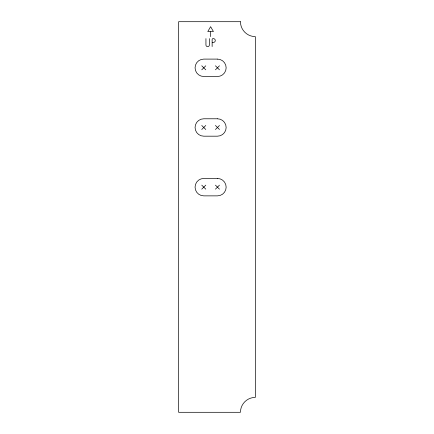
<?xml version="1.0" encoding="UTF-8"?>
<svg xmlns="http://www.w3.org/2000/svg" width="434" height="434" viewBox="0 0 434 434"><rect width="100%" height="100%" fill="white"/><g stroke="black" fill="none" stroke-linecap="round" stroke-linejoin="round"><path stroke-width="0.65" d="M201.761 69.809L205.781 65.794M215.438 69.809L219.458 65.794M201.761 129.489L205.781 125.475M215.438 129.489L219.458 125.475M201.761 189.17L205.781 185.15M215.438 189.17L219.458 185.15M210.409 31.552L207.794 31.552L210.609 26.675L213.425 31.552L210.609 31.552L210.609 36.619M212.34 42.445L213.365 42.445A1.915 1.915 0 0 0 215.28 40.525A1.915 1.915 0 0 0 213.365 38.61L213.072 38.61A0.933 0.933 0 0 0 212.139 39.543L212.139 46.568M215.438 65.794L219.458 69.809M201.761 65.794L205.781 69.809M215.438 125.475L219.458 129.489M201.761 125.475L205.781 129.489M215.438 185.15L219.458 189.17M201.761 185.15L205.781 189.17M209.378 38.61L209.378 44.93A1.72 1.72 0 0 1 207.658 46.655A1.72 1.72 0 0 1 205.938 44.93L205.938 38.61M240.447 21.7L178.629 21.7L178.629 412.3L240.447 412.3A14.919 14.919 0 0 1 255.371 397.381L255.371 36.619A14.919 14.919 0 0 1 240.447 21.7M217.45 59.1L203.768 59.1A8.702 8.702 0 0 0 195.067 67.802A8.702 8.702 0 0 0 203.768 76.503L217.45 76.503A8.702 8.702 0 0 0 226.152 67.802A8.702 8.702 0 0 0 217.45 59.1M217.45 118.78L203.768 118.78A8.702 8.702 0 0 0 195.067 127.482A8.702 8.702 0 0 0 203.768 136.184L217.45 136.184A8.702 8.702 0 0 0 226.152 127.482A8.702 8.702 0 0 0 217.45 118.78M217.45 178.455L203.768 178.455A8.702 8.702 0 0 0 195.067 187.162A8.702 8.702 0 0 0 203.768 195.864L217.45 195.864A8.702 8.702 0 0 0 226.152 187.162A8.702 8.702 0 0 0 217.45 178.455"/></g></svg>
